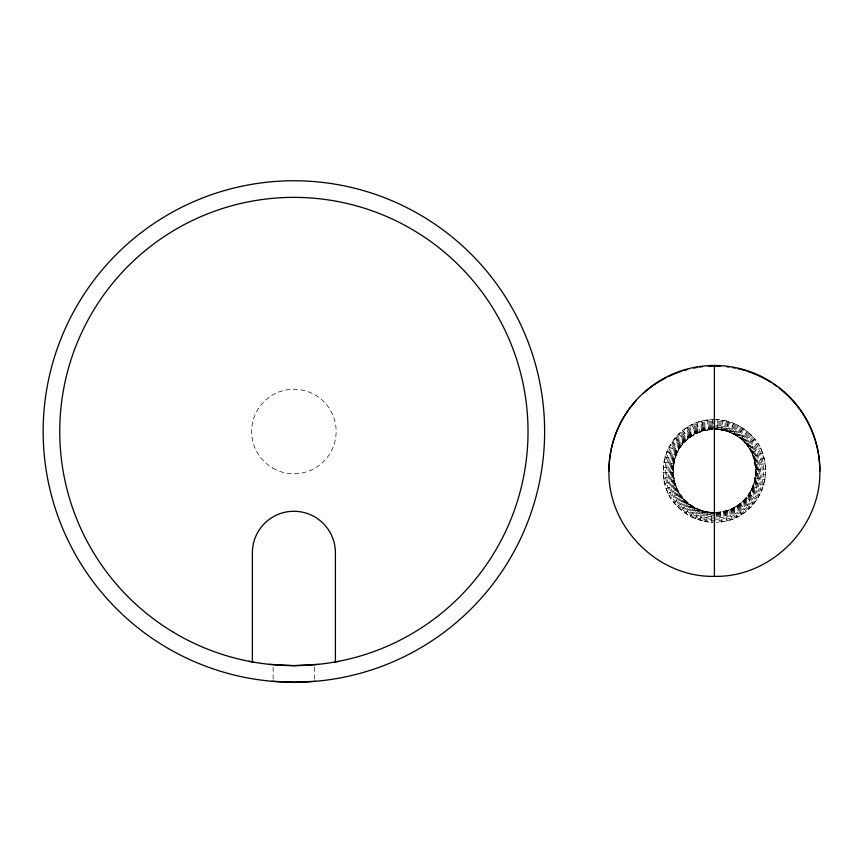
<?xml version="1.0" encoding="UTF-8"?>
<svg xmlns="http://www.w3.org/2000/svg" width="863" height="863" viewBox="0 0 863 863"><rect width="100%" height="100%" fill="white"/><g stroke="black" fill="none" stroke-linecap="round" stroke-linejoin="round"><path stroke-width="0.65" stroke-dasharray="4.32 3.24" d="M684.456 429.396C692.816 423.248 703.14 419.903 713.485 419.709C667.379 418.717 645.103 481.166 681.155 509.871M663.237 469.526L664.079 461.414M711.576 512.395C659.947 509.105 661.177 431.015 712.881 429.353M755.589 475.642L755.826 473.474M755.859 471.306C756.894 448.803 736.419 428.512 713.971 429.375M755.869 469.138C757.531 491.414 738.199 512.158 715.934 512.471M747.66 431.942C783.377 460.454 761.921 521.921 716.29 522.277M765.61 469.893L764.78 461.813M673.431 501.619C682.331 513.517 696.225 521.047 710.907 522.32L711.587 512.331L709.677 512.093M717.229 429.494L717.908 419.504C732.59 420.766 746.463 428.318 755.384 440.206M754.877 479.914L755.33 477.8M764.737 480.411L765.578 472.298M664.035 480.001L663.205 471.932M705.556 521.63L707.52 511.835M723.259 420.184L721.544 430.011L723.421 430.443M664.176 460.95L666.851 451.791L670.907 443.927M753.712 484.1L754.391 482.039M764.64 480.864L761.964 490.033L757.908 497.897M700.26 520.583L703.032 510.831L701.22 510.216M728.555 421.241L725.535 430.928M752.115 488.134L753.011 486.149M695.125 518.868L699.159 509.504M733.69 422.956L729.893 432.395L731.63 433.204M750.109 491.986L751.198 490.108M684.413 512.395L690.238 516.559L694.985 507.595M735.481 435.211L733.83 434.218L738.577 425.265L744.402 429.418M748.998 493.841L756.905 499.472M685.632 513.722L691.252 505.362L689.72 504.219M743.183 428.091L737.347 436.322M673.582 440.044L680.864 432.255M755.233 501.781L747.951 509.569M681.533 510.227L687.779 502.751L686.376 501.446M741.037 439.062L747.282 431.586M677.228 506.937L684.78 499.968M751.587 434.887L744.219 442.018L745.481 443.463M740.217 503.409L745.999 511.209M741.846 501.986L743.291 500.723L750.379 508.027M673.895 502.676L681.738 496.527L680.637 494.952M754.92 439.138L746.905 445.103M690.368 437.142L688.793 438.242L682.816 430.615M692.137 435.891L686.926 427.109M744.359 512.417C736.258 518.404 726.312 521.662 716.279 522.126M664.24 481.069L668.005 493.636L670.929 498.178L679.246 492.967L678.307 491.295M749.569 448.846L757.887 443.636L760.81 448.177L764.575 460.745M732.892 508.07L737.056 517.142M734.791 507.013L736.463 506.074L741.889 514.715M668.005 493.636L677.131 489.17L676.376 487.412M751.684 452.644L760.81 448.177M697.908 432.881L696.15 433.625L691.759 424.682M699.904 432.029L701.975 431.36M665.966 488.641L675.427 485.179L674.855 483.345M753.388 456.646L762.849 453.183M704.046 430.723L706.182 430.281M664.37 483.474L674.219 481.263M764.445 458.339L754.672 460.799L755.039 462.676M708.307 429.86L710.465 429.645M663.453 478.156L673.313 476.754M755.675 466.969L755.503 465.06L765.362 463.658M717.908 419.504L715.621 419.742L724.942 420.81M712.525 419.537C714.445 432.59 713.787 428.631 703.798 430.777C698.199 432.298 692.946 434.963 688.394 438.555C679.332 445.837 673.604 456.991 672.957 468.598C671.123 491.381 691.112 512.838 714.014 512.363M716.441 512.374C768.038 510.076 768.307 432.115 716.721 429.461A41.51 41.51 0 0 1 755.923 471.058A41.51 41.51 0 0 1 716.441 512.374L716.182 512.374M710.907 522.32L713.194 522.083L703.874 521.004M712.59 421.176C647.185 424.693 650.756 521.921 716.225 520.637C780.788 517.336 778.545 421.36 713.884 421.198M712.633 422.557C649.052 425.977 652.514 520.508 716.182 519.267C778.955 516.052 776.765 422.741 713.906 422.579M712.687 423.819C650.982 426.214 654.424 520.13 716.128 517.994C777.034 515.783 774.866 423.097 713.917 423.841M712.719 424.974C653.302 427.131 655.416 517.552 714.888 516.829M712.762 425.998C654.672 428.113 656.732 516.516 714.877 515.804M712.795 426.894C655.858 428.965 657.886 515.599 714.866 514.909M712.827 427.66C656.883 429.698 658.868 514.823 714.855 514.143M712.849 428.296C657.725 430.303 659.677 514.186 714.855 513.507M712.86 428.782C658.383 430.766 660.314 513.679 714.844 513.021M712.881 429.138C658.847 431.112 660.767 513.323 714.844 512.665M715.934 512.676C769.969 510.713 768.048 428.501 713.971 429.159M715.956 513.032C770.432 511.047 768.502 428.134 713.971 428.803M715.966 513.528C771.091 511.522 769.138 427.638 713.96 428.307M715.988 514.154C771.932 512.126 769.947 427.002 713.96 427.681M716.02 514.92C772.957 512.849 770.929 426.214 713.949 426.915M716.053 515.826C774.143 513.712 772.083 425.308 713.938 426.02M716.096 516.851C775.513 514.682 773.399 424.262 713.928 424.995M663.064 472.795L672.924 472.428M755.891 469.386L765.751 469.03M663.054 467.412L672.989 468.08M755.826 473.733L765.761 474.413M663.82 462.083L673.518 463.776M755.298 478.048L764.996 479.742M725.891 421.036L738.577 425.265M702.924 520.788L690.238 516.559M664.715 456.754L674.488 459.537M754.327 482.288L764.1 485.071M666.678 451.727L675.891 455.427M752.924 486.398L762.137 490.098M668.749 446.732L677.725 451.489M751.09 490.335L760.066 495.082M671.91 442.352L679.947 447.757M674.78 437.768L682.557 444.283M746.258 497.541L754.035 504.046M678.437 433.798L685.524 441.101M696.624 422.309L700.141 431.921M728.674 509.893L732.191 519.515M701.867 420.982L704.294 430.648M724.521 511.176L726.948 520.842M707.142 419.85L708.555 429.806M720.26 512.007L721.673 521.964M314.639 667.272L314.639 680.087M273.129 667.272L273.129 680.087M715.351 512.417A41.51 41.51 0 0 1 672.924 472.395A41.51 41.51 0 0 1 712.374 429.45M272.762 468.102A42.255 42.255 0 0 0 336.149 431.5A42.255 42.255 0 0 0 272.762 394.898A42.255 42.255 0 0 0 272.762 468.102"/><path stroke-width="1.29" d="M779.321 388.274A105.448 104.865 0 0 1 819.85 470.907C821.134 527.261 770.756 577.638 714.402 576.355C658.059 577.638 607.681 527.261 608.965 470.907A105.448 104.865 0 0 1 618.081 428.253M334.542 662.072L338.566 661.328M318.361 664.348L293.884 665.632L269.418 664.348M315.739 681.285L293.884 682.234L272.039 681.285M249.213 661.328L253.226 662.072M608.965 470.907A105.448 105.448 0 0 1 714.402 365.47L714.402 576.355M335.405 661.921L335.405 552.784A41.51 41.51 0 0 0 293.884 511.274A41.51 41.51 0 0 0 252.374 552.784L252.374 661.921M714.402 365.47A105.448 105.448 0 0 1 819.85 470.907M618.588 427.142A105.448 104.865 0 0 1 636.053 400.745M643.852 392.978A105.448 104.865 0 0 1 652.428 386.074M653.42 385.362A105.448 104.865 0 0 1 665.988 377.757M668.189 376.656A105.448 104.865 0 0 1 681.824 371.176M684.165 370.454A105.448 104.865 0 0 1 687.714 369.461M693.69 368.091A105.448 104.865 0 0 1 697.304 367.433M699.731 367.066A105.448 104.865 0 0 1 702.169 366.753M708.275 366.225A105.448 104.865 0 0 1 720.54 366.225M726.646 366.753A105.448 104.865 0 0 1 729.084 367.066M732.719 367.638A105.448 104.865 0 0 1 735.125 368.091M737.531 368.598A105.448 104.865 0 0 1 744.65 370.454M746.991 371.176A105.448 104.865 0 0 1 771.317 382.633M773.367 383.97A105.448 104.865 0 0 1 776.387 386.074M168.522 648.642A250.734 250.734 0 0 0 544.629 431.5A250.734 250.734 0 0 0 168.522 214.358A250.734 250.734 0 0 0 168.522 648.642M173.301 632.191A234.132 234.132 0 0 0 527.983 435.588A234.132 234.132 0 0 0 180.378 226.721A234.132 234.132 0 0 0 173.301 632.191"/></g></svg>
